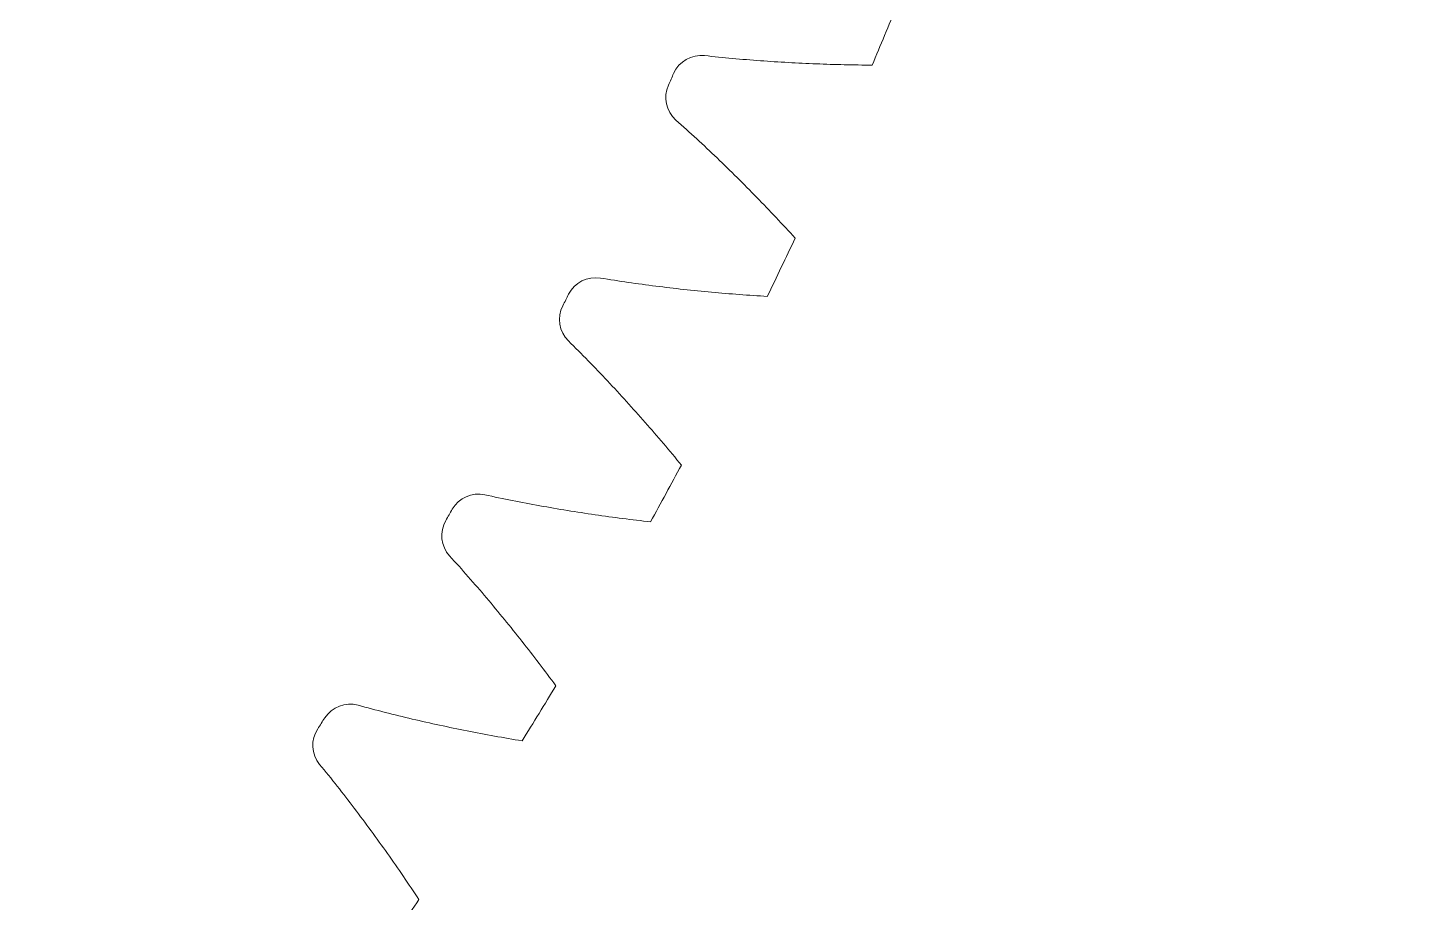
# Model space of a CAD drawing. Header units: millimetres. Extents: x -337 to 409, y -412 to 336.
# Drawn here: x -122.07 to -91.34, y 140.88 to 160.12 of the extents above; entities that cross this region are included whole.
import ezdxf

# ---------------------------------------------------------------- set-up
doc = ezdxf.new("R2010")
doc.units = ezdxf.units.MM
doc.header["$MEASUREMENT"] = 0
doc.layers.add('layer 1', color=7, linetype='Continuous')

msp = doc.modelspace()

# ---------------------------------------------------------------- linework, layer by layer
at = {"layer": 'layer 1', "color": 250, "lineweight": 20}
msp.add_ellipse((-201.8372, 200.81), major_axis=(0, 135.5), ratio=1, dxfattribs=at)
at = {"layer": 'layer 1', "lineweight": 9}
for points in [[(-103.4875, 159.3024), (-103.3031, 159.7393), (-103.1217, 160.1773), (-102.9432, 160.6166)], [(-107.1739, 159.5133), (-107.4622, 159.5456), (-107.7382, 159.3872), (-107.8558, 159.1221)], [(-107.9712, 158.8629), (-108.0895, 158.598), (-108.0225, 158.287), (-107.8056, 158.0944)], [(-107.9712, 158.8629), (-107.9519, 158.9061), (-107.9326, 158.9492), (-107.9134, 158.9924)], [(-107.9134, 158.9924), (-107.8942, 159.0356), (-107.875, 159.0788), (-107.8558, 159.1221)], [(-105.7946, 154.2121), (-105.5877, 154.6387), (-105.3835, 155.0666), (-105.1823, 155.496)], [(-109.4649, 154.6156), (-109.7511, 154.6629), (-110.035, 154.5192), (-110.1664, 154.2606)], [(-110.2307, 154.1342), (-110.2092, 154.1763), (-110.1878, 154.2184), (-110.1664, 154.2606)], [(-110.2952, 154.0078), (-110.4272, 153.7495), (-110.3766, 153.4354), (-110.17, 153.2317)], [(-110.2952, 154.0078), (-110.2736, 154.0499), (-110.2521, 154.092), (-110.2307, 154.1342)], [(-108.365, 149.2494), (-108.136, 149.6646), (-107.9097, 150.0813), (-107.6863, 150.4995)], [(-112.0091, 149.8445), (-112.2925, 149.9067), (-112.5835, 149.7781), (-112.7282, 149.5267)], [(-112.87, 149.281), (-112.8464, 149.3219), (-112.8227, 149.3629), (-112.799, 149.4038)], [(-112.799, 149.4038), (-112.7754, 149.4447), (-112.7518, 149.4857), (-112.7282, 149.5267)], [(-112.87, 149.281), (-113.0155, 149.03), (-112.9813, 148.7136), (-112.7857, 148.4994)], [(-111.1916, 144.4281), (-110.9411, 144.8308), (-110.6934, 145.2351), (-110.4484, 145.641)], [(-114.7996, 145.2131), (-115.0793, 145.2901), (-115.3766, 145.1769), (-115.5343, 144.9334)], [(-115.6888, 144.6955), (-115.663, 144.7351), (-115.6372, 144.7747), (-115.6115, 144.8143)], [(-115.6115, 144.8143), (-115.5857, 144.854), (-115.56, 144.8937), (-115.5343, 144.9334)], [(-115.6888, 144.6955), (-115.8471, 144.4524), (-115.8296, 144.1347), (-115.6455, 143.9105)], [(-114.2666, 139.7614), (-113.9954, 140.1504), (-113.7269, 140.5411), (-113.4609, 140.9337)]]:
    msp.add_open_spline(points, degree=3, dxfattribs=at)
for points in [[(-107.1739, 159.5133), (-107.1739, 159.5133), (-107.0974, 159.5048), (-107.0974, 159.5048), (-107.0974, 159.5048), (-107.0974, 159.5048), (-107.0209, 159.4965), (-107.0209, 159.4965), (-107.0209, 159.4965), (-107.0209, 159.4965), (-106.9443, 159.4884), (-106.9443, 159.4884), (-106.9443, 159.4884), (-106.9443, 159.4884), (-106.8678, 159.4805), (-106.8678, 159.4805), (-106.8678, 159.4805), (-106.8678, 159.4805), (-106.7912, 159.4727), (-106.7912, 159.4727), (-106.7912, 159.4727), (-106.7912, 159.4727), (-106.7146, 159.4652), (-106.7146, 159.4652), (-106.7146, 159.4652), (-106.7146, 159.4652), (-106.638, 159.4578), (-106.638, 159.4578), (-106.638, 159.4578), (-106.638, 159.4578), (-106.5614, 159.4507), (-106.5614, 159.4507), (-106.5614, 159.4507), (-106.5614, 159.4507), (-106.4848, 159.4437), (-106.4848, 159.4437), (-106.4848, 159.4437), (-106.4848, 159.4437), (-106.4081, 159.4369), (-106.4081, 159.4369), (-106.4081, 159.4369), (-106.4081, 159.4369), (-106.3314, 159.4303), (-106.3314, 159.4303), (-106.3314, 159.4303), (-106.3314, 159.4303), (-106.2547, 159.4238), (-106.2547, 159.4238), (-106.2547, 159.4238), (-106.2547, 159.4238), (-106.178, 159.4176), (-106.178, 159.4176), (-106.178, 159.4176), (-106.178, 159.4176), (-106.1013, 159.4115), (-106.1013, 159.4115), (-106.1013, 159.4115), (-106.1013, 159.4115), (-106.0246, 159.4056), (-106.0246, 159.4056), (-106.0246, 159.4056), (-106.0246, 159.4056), (-105.9478, 159.3999), (-105.9478, 159.3999), (-105.9478, 159.3999), (-105.9478, 159.3999), (-105.8711, 159.3943), (-105.8711, 159.3943), (-105.8711, 159.3943), (-105.8711, 159.3943), (-105.7943, 159.389), (-105.7943, 159.389), (-105.7943, 159.389), (-105.7943, 159.389), (-105.7175, 159.3838), (-105.7175, 159.3838), (-105.7175, 159.3838), (-105.7175, 159.3838), (-105.6407, 159.3787), (-105.6407, 159.3787), (-105.6407, 159.3787), (-105.6407, 159.3787), (-105.5639, 159.3739), (-105.5639, 159.3739), (-105.5639, 159.3739), (-105.5639, 159.3739), (-105.4871, 159.3691), (-105.4871, 159.3691), (-105.4871, 159.3691), (-105.4871, 159.3691), (-105.4103, 159.3646), (-105.4103, 159.3646), (-105.4103, 159.3646), (-105.4103, 159.3646), (-105.3334, 159.3602), (-105.3334, 159.3602), (-105.3334, 159.3602), (-105.3334, 159.3602), (-105.2566, 159.356), (-105.2566, 159.356), (-105.2566, 159.356), (-105.2566, 159.356), (-105.1797, 159.352), (-105.1797, 159.352), (-105.1797, 159.352), (-105.1797, 159.352), (-105.1029, 159.3481), (-105.1029, 159.3481), (-105.1029, 159.3481), (-105.1029, 159.3481), (-105.026, 159.3444), (-105.026, 159.3444), (-105.026, 159.3444), (-105.026, 159.3444), (-104.9491, 159.3408), (-104.9491, 159.3408), (-104.9491, 159.3408), (-104.9491, 159.3408), (-104.8723, 159.3374), (-104.8723, 159.3374), (-104.8723, 159.3374), (-104.8723, 159.3374), (-104.7954, 159.3341), (-104.7954, 159.3341), (-104.7954, 159.3341), (-104.7954, 159.3341), (-104.7185, 159.331), (-104.7185, 159.331), (-104.7185, 159.331), (-104.7185, 159.331), (-104.6416, 159.3281), (-104.6416, 159.3281), (-104.6416, 159.3281), (-104.6416, 159.3281), (-104.5647, 159.3253), (-104.5647, 159.3253), (-104.5647, 159.3253), (-104.5647, 159.3253), (-104.4877, 159.3227), (-104.4877, 159.3227), (-104.4877, 159.3227), (-104.4877, 159.3227), (-104.4108, 159.3202), (-104.4108, 159.3202), (-104.4108, 159.3202), (-104.4108, 159.3202), (-104.3339, 159.3179), (-104.3339, 159.3179), (-104.3339, 159.3179), (-104.3339, 159.3179), (-104.257, 159.3157), (-104.257, 159.3157), (-104.257, 159.3157), (-104.257, 159.3157), (-104.18, 159.3137), (-104.18, 159.3137), (-104.18, 159.3137), (-104.18, 159.3137), (-104.1031, 159.3118), (-104.1031, 159.3118), (-104.1031, 159.3118), (-104.1031, 159.3118), (-104.0262, 159.3101), (-104.0262, 159.3101), (-104.0262, 159.3101), (-104.0262, 159.3101), (-103.9492, 159.3085), (-103.9492, 159.3085), (-103.9492, 159.3085), (-103.9492, 159.3085), (-103.8723, 159.3071), (-103.8723, 159.3071), (-103.8723, 159.3071), (-103.8723, 159.3071), (-103.7953, 159.3059), (-103.7953, 159.3059), (-103.7953, 159.3059), (-103.7953, 159.3059), (-103.7184, 159.3048), (-103.7184, 159.3048), (-103.7184, 159.3048), (-103.7184, 159.3048), (-103.6414, 159.3038), (-103.6414, 159.3038), (-103.6414, 159.3038), (-103.6414, 159.3038), (-103.5645, 159.303), (-103.5645, 159.303), (-103.5645, 159.303), (-103.5645, 159.303), (-103.4875, 159.3024), (-103.4875, 159.3024)], [(-107.8056, 158.0944), (-107.8056, 158.0944), (-107.7481, 158.0432), (-107.7481, 158.0432), (-107.7481, 158.0432), (-107.7481, 158.0432), (-107.6908, 157.9919), (-107.6908, 157.9919), (-107.6908, 157.9919), (-107.6908, 157.9919), (-107.6335, 157.9404), (-107.6335, 157.9404), (-107.6335, 157.9404), (-107.6335, 157.9404), (-107.5764, 157.8888), (-107.5764, 157.8888), (-107.5764, 157.8888), (-107.5764, 157.8888), (-107.5195, 157.8371), (-107.5195, 157.8371), (-107.5195, 157.8371), (-107.5195, 157.8371), (-107.4626, 157.7853), (-107.4626, 157.7853), (-107.4626, 157.7853), (-107.4626, 157.7853), (-107.4059, 157.7332), (-107.4059, 157.7332), (-107.4059, 157.7332), (-107.4059, 157.7332), (-107.3493, 157.6811), (-107.3493, 157.6811), (-107.3493, 157.6811), (-107.3493, 157.6811), (-107.2928, 157.6288), (-107.2928, 157.6288), (-107.2928, 157.6288), (-107.2928, 157.6288), (-107.2364, 157.5764), (-107.2364, 157.5764), (-107.2364, 157.5764), (-107.2364, 157.5764), (-107.1802, 157.5239), (-107.1802, 157.5239), (-107.1802, 157.5239), (-107.1802, 157.5239), (-107.1241, 157.4712), (-107.1241, 157.4712), (-107.1241, 157.4712), (-107.1241, 157.4712), (-107.0682, 157.4183), (-107.0682, 157.4183), (-107.0682, 157.4183), (-107.0682, 157.4183), (-107.0123, 157.3654), (-107.0123, 157.3654), (-107.0123, 157.3654), (-107.0123, 157.3654), (-106.9566, 157.3123), (-106.9566, 157.3123), (-106.9566, 157.3123), (-106.9566, 157.3123), (-106.901, 157.2591), (-106.901, 157.2591), (-106.901, 157.2591), (-106.901, 157.2591), (-106.8455, 157.2058), (-106.8455, 157.2058), (-106.8455, 157.2058), (-106.8455, 157.2058), (-106.7901, 157.1523), (-106.7901, 157.1523), (-106.7901, 157.1523), (-106.7901, 157.1523), (-106.7349, 157.0987), (-106.7349, 157.0987), (-106.7349, 157.0987), (-106.7349, 157.0987), (-106.6797, 157.045), (-106.6797, 157.045), (-106.6797, 157.045), (-106.6797, 157.045), (-106.6247, 156.9912), (-106.6247, 156.9912), (-106.6247, 156.9912), (-106.6247, 156.9912), (-106.5698, 156.9373), (-106.5698, 156.9373), (-106.5698, 156.9373), (-106.5698, 156.9373), (-106.5151, 156.8832), (-106.5151, 156.8832), (-106.5151, 156.8832), (-106.5151, 156.8832), (-106.4604, 156.8291), (-106.4604, 156.8291), (-106.4604, 156.8291), (-106.4604, 156.8291), (-106.4059, 156.7748), (-106.4059, 156.7748), (-106.4059, 156.7748), (-106.4059, 156.7748), (-106.3514, 156.7204), (-106.3514, 156.7204), (-106.3514, 156.7204), (-106.3514, 156.7204), (-106.2971, 156.6658), (-106.2971, 156.6658), (-106.2971, 156.6658), (-106.2971, 156.6658), (-106.2429, 156.6112), (-106.2429, 156.6112), (-106.2429, 156.6112), (-106.2429, 156.6112), (-106.1888, 156.5565), (-106.1888, 156.5565), (-106.1888, 156.5565), (-106.1888, 156.5565), (-106.1348, 156.5016), (-106.1348, 156.5016), (-106.1348, 156.5016), (-106.1348, 156.5016), (-106.081, 156.4467), (-106.081, 156.4467), (-106.081, 156.4467), (-106.081, 156.4467), (-106.0272, 156.3916), (-106.0272, 156.3916), (-106.0272, 156.3916), (-106.0272, 156.3916), (-105.9736, 156.3364), (-105.9736, 156.3364), (-105.9736, 156.3364), (-105.9736, 156.3364), (-105.92, 156.2811), (-105.92, 156.2811), (-105.92, 156.2811), (-105.92, 156.2811), (-105.8666, 156.2257), (-105.8666, 156.2257), (-105.8666, 156.2257), (-105.8666, 156.2257), (-105.8133, 156.1702), (-105.8133, 156.1702), (-105.8133, 156.1702), (-105.8133, 156.1702), (-105.7601, 156.1146), (-105.7601, 156.1146), (-105.7601, 156.1146), (-105.7601, 156.1146), (-105.707, 156.0589), (-105.707, 156.0589), (-105.707, 156.0589), (-105.707, 156.0589), (-105.654, 156.0031), (-105.654, 156.0031), (-105.654, 156.0031), (-105.654, 156.0031), (-105.6011, 155.9472), (-105.6011, 155.9472), (-105.6011, 155.9472), (-105.6011, 155.9472), (-105.5484, 155.8911), (-105.5484, 155.8911), (-105.5484, 155.8911), (-105.5484, 155.8911), (-105.4957, 155.835), (-105.4957, 155.835), (-105.4957, 155.835), (-105.4957, 155.835), (-105.4432, 155.7787), (-105.4432, 155.7787), (-105.4432, 155.7787), (-105.4432, 155.7787), (-105.3908, 155.7224), (-105.3908, 155.7224), (-105.3908, 155.7224), (-105.3908, 155.7224), (-105.3385, 155.6659), (-105.3385, 155.6659), (-105.3385, 155.6659), (-105.3385, 155.6659), (-105.2863, 155.6094), (-105.2863, 155.6094), (-105.2863, 155.6094), (-105.2863, 155.6094), (-105.2342, 155.5527), (-105.2342, 155.5527), (-105.2342, 155.5527), (-105.2342, 155.5527), (-105.1823, 155.496), (-105.1823, 155.496)], [(-109.4649, 154.6156), (-109.4649, 154.6156), (-109.389, 154.6031), (-109.389, 154.6031), (-109.389, 154.6031), (-109.389, 154.6031), (-109.313, 154.5908), (-109.313, 154.5908), (-109.313, 154.5908), (-109.313, 154.5908), (-109.237, 154.5787), (-109.237, 154.5787), (-109.237, 154.5787), (-109.237, 154.5787), (-109.161, 154.5668), (-109.161, 154.5668), (-109.161, 154.5668), (-109.161, 154.5668), (-109.0849, 154.5551), (-109.0849, 154.5551), (-109.0849, 154.5551), (-109.0849, 154.5551), (-109.0088, 154.5435), (-109.0088, 154.5435), (-109.0088, 154.5435), (-109.0088, 154.5435), (-108.9327, 154.5322), (-108.9327, 154.5322), (-108.9327, 154.5322), (-108.9327, 154.5322), (-108.8566, 154.521), (-108.8566, 154.521), (-108.8566, 154.521), (-108.8566, 154.521), (-108.7804, 154.51), (-108.7804, 154.51), (-108.7804, 154.51), (-108.7804, 154.51), (-108.7042, 154.4992), (-108.7042, 154.4992), (-108.7042, 154.4992), (-108.7042, 154.4992), (-108.628, 154.4886), (-108.628, 154.4886), (-108.628, 154.4886), (-108.628, 154.4886), (-108.5517, 154.4781), (-108.5517, 154.4781), (-108.5517, 154.4781), (-108.5517, 154.4781), (-108.4755, 154.4679), (-108.4755, 154.4679), (-108.4755, 154.4679), (-108.4755, 154.4679), (-108.3992, 154.4578), (-108.3992, 154.4578), (-108.3992, 154.4578), (-108.3992, 154.4578), (-108.3228, 154.4479), (-108.3228, 154.4479), (-108.3228, 154.4479), (-108.3228, 154.4479), (-108.2465, 154.4382), (-108.2465, 154.4382), (-108.2465, 154.4382), (-108.2465, 154.4382), (-108.1701, 154.4286), (-108.1701, 154.4286), (-108.1701, 154.4286), (-108.1701, 154.4286), (-108.0937, 154.4192), (-108.0937, 154.4192), (-108.0937, 154.4192), (-108.0937, 154.4192), (-108.0173, 154.41), (-108.0173, 154.41), (-108.0173, 154.41), (-108.0173, 154.41), (-107.9409, 154.401), (-107.9409, 154.401), (-107.9409, 154.401), (-107.9409, 154.401), (-107.8645, 154.3921), (-107.8645, 154.3921), (-107.8645, 154.3921), (-107.8645, 154.3921), (-107.788, 154.3834), (-107.788, 154.3834), (-107.788, 154.3834), (-107.788, 154.3834), (-107.7115, 154.3748), (-107.7115, 154.3748), (-107.7115, 154.3748), (-107.7115, 154.3748), (-107.635, 154.3664), (-107.635, 154.3664), (-107.635, 154.3664), (-107.635, 154.3664), (-107.5585, 154.3582), (-107.5585, 154.3582), (-107.5585, 154.3582), (-107.5585, 154.3582), (-107.482, 154.3501), (-107.482, 154.3501), (-107.482, 154.3501), (-107.482, 154.3501), (-107.4054, 154.3422), (-107.4054, 154.3422), (-107.4054, 154.3422), (-107.4054, 154.3422), (-107.3288, 154.3345), (-107.3288, 154.3345), (-107.3288, 154.3345), (-107.3288, 154.3345), (-107.2523, 154.3269), (-107.2523, 154.3269), (-107.2523, 154.3269), (-107.2523, 154.3269), (-107.1757, 154.3195), (-107.1757, 154.3195), (-107.1757, 154.3195), (-107.1757, 154.3195), (-107.099, 154.3122), (-107.099, 154.3122), (-107.099, 154.3122), (-107.099, 154.3122), (-107.0224, 154.3051), (-107.0224, 154.3051), (-107.0224, 154.3051), (-107.0224, 154.3051), (-106.9458, 154.2981), (-106.9458, 154.2981), (-106.9458, 154.2981), (-106.9458, 154.2981), (-106.8691, 154.2913), (-106.8691, 154.2913), (-106.8691, 154.2913), (-106.8691, 154.2913), (-106.7924, 154.2846), (-106.7924, 154.2846), (-106.7924, 154.2846), (-106.7924, 154.2846), (-106.7158, 154.2781), (-106.7158, 154.2781), (-106.7158, 154.2781), (-106.7158, 154.2781), (-106.6391, 154.2718), (-106.6391, 154.2718), (-106.6391, 154.2718), (-106.6391, 154.2718), (-106.5623, 154.2656), (-106.5623, 154.2656), (-106.5623, 154.2656), (-106.5623, 154.2656), (-106.4856, 154.2595), (-106.4856, 154.2595), (-106.4856, 154.2595), (-106.4856, 154.2595), (-106.4089, 154.2536), (-106.4089, 154.2536), (-106.4089, 154.2536), (-106.4089, 154.2536), (-106.3321, 154.2479), (-106.3321, 154.2479), (-106.3321, 154.2479), (-106.3321, 154.2479), (-106.2554, 154.2423), (-106.2554, 154.2423), (-106.2554, 154.2423), (-106.2554, 154.2423), (-106.1786, 154.2369), (-106.1786, 154.2369), (-106.1786, 154.2369), (-106.1786, 154.2369), (-106.1018, 154.2316), (-106.1018, 154.2316), (-106.1018, 154.2316), (-106.1018, 154.2316), (-106.0251, 154.2265), (-106.0251, 154.2265), (-106.0251, 154.2265), (-106.0251, 154.2265), (-105.9483, 154.2215), (-105.9483, 154.2215), (-105.9483, 154.2215), (-105.9483, 154.2215), (-105.8715, 154.2167), (-105.8715, 154.2167), (-105.8715, 154.2167), (-105.8715, 154.2167), (-105.7946, 154.2121), (-105.7946, 154.2121)], [(-110.17, 153.2317), (-110.17, 153.2317), (-110.1153, 153.1776), (-110.1153, 153.1776), (-110.1153, 153.1776), (-110.1153, 153.1776), (-110.0607, 153.1233), (-110.0607, 153.1233), (-110.0607, 153.1233), (-110.0607, 153.1233), (-110.0063, 153.0689), (-110.0063, 153.0689), (-110.0063, 153.0689), (-110.0063, 153.0689), (-109.9519, 153.0144), (-109.9519, 153.0144), (-109.9519, 153.0144), (-109.9519, 153.0144), (-109.8977, 152.9598), (-109.8977, 152.9598), (-109.8977, 152.9598), (-109.8977, 152.9598), (-109.8437, 152.905), (-109.8437, 152.905), (-109.8437, 152.905), (-109.8437, 152.905), (-109.7897, 152.8501), (-109.7897, 152.8501), (-109.7897, 152.8501), (-109.7897, 152.8501), (-109.736, 152.7951), (-109.736, 152.7951), (-109.736, 152.7951), (-109.736, 152.7951), (-109.6823, 152.7399), (-109.6823, 152.7399), (-109.6823, 152.7399), (-109.6823, 152.7399), (-109.6288, 152.6846), (-109.6288, 152.6846), (-109.6288, 152.6846), (-109.6288, 152.6846), (-109.5754, 152.6292), (-109.5754, 152.6292), (-109.5754, 152.6292), (-109.5754, 152.6292), (-109.5221, 152.5737), (-109.5221, 152.5737), (-109.5221, 152.5737), (-109.5221, 152.5737), (-109.469, 152.518), (-109.469, 152.518), (-109.469, 152.518), (-109.469, 152.518), (-109.416, 152.4622), (-109.416, 152.4622), (-109.416, 152.4622), (-109.416, 152.4622), (-109.3631, 152.4063), (-109.3631, 152.4063), (-109.3631, 152.4063), (-109.3631, 152.4063), (-109.3104, 152.3502), (-109.3104, 152.3502), (-109.3104, 152.3502), (-109.3104, 152.3502), (-109.2577, 152.2941), (-109.2577, 152.2941), (-109.2577, 152.2941), (-109.2577, 152.2941), (-109.2052, 152.2378), (-109.2052, 152.2378), (-109.2052, 152.2378), (-109.2052, 152.2378), (-109.1529, 152.1814), (-109.1529, 152.1814), (-109.1529, 152.1814), (-109.1529, 152.1814), (-109.1006, 152.1249), (-109.1006, 152.1249), (-109.1006, 152.1249), (-109.1006, 152.1249), (-109.0485, 152.0682), (-109.0485, 152.0682), (-109.0485, 152.0682), (-109.0485, 152.0682), (-108.9965, 152.0115), (-108.9965, 152.0115), (-108.9965, 152.0115), (-108.9965, 152.0115), (-108.9446, 151.9547), (-108.9446, 151.9547), (-108.9446, 151.9547), (-108.9446, 151.9547), (-108.8929, 151.8977), (-108.8929, 151.8977), (-108.8929, 151.8977), (-108.8929, 151.8977), (-108.8413, 151.8406), (-108.8413, 151.8406), (-108.8413, 151.8406), (-108.8413, 151.8406), (-108.7898, 151.7834), (-108.7898, 151.7834), (-108.7898, 151.7834), (-108.7898, 151.7834), (-108.7384, 151.7262), (-108.7384, 151.7262), (-108.7384, 151.7262), (-108.7384, 151.7262), (-108.6871, 151.6688), (-108.6871, 151.6688), (-108.6871, 151.6688), (-108.6871, 151.6688), (-108.6359, 151.6113), (-108.6359, 151.6113), (-108.6359, 151.6113), (-108.6359, 151.6113), (-108.5849, 151.5537), (-108.5849, 151.5537), (-108.5849, 151.5537), (-108.5849, 151.5537), (-108.534, 151.496), (-108.534, 151.496), (-108.534, 151.496), (-108.534, 151.496), (-108.4832, 151.4381), (-108.4832, 151.4381), (-108.4832, 151.4381), (-108.4832, 151.4381), (-108.4325, 151.3802), (-108.4325, 151.3802), (-108.4325, 151.3802), (-108.4325, 151.3802), (-108.3819, 151.3222), (-108.3819, 151.3222), (-108.3819, 151.3222), (-108.3819, 151.3222), (-108.3315, 151.2641), (-108.3315, 151.2641), (-108.3315, 151.2641), (-108.3315, 151.2641), (-108.2811, 151.2059), (-108.2811, 151.2059), (-108.2811, 151.2059), (-108.2811, 151.2059), (-108.2309, 151.1476), (-108.2309, 151.1476), (-108.2309, 151.1476), (-108.2309, 151.1476), (-108.1808, 151.0892), (-108.1808, 151.0892), (-108.1808, 151.0892), (-108.1808, 151.0892), (-108.1308, 151.0306), (-108.1308, 151.0306), (-108.1308, 151.0306), (-108.1308, 151.0306), (-108.081, 150.972), (-108.081, 150.972), (-108.081, 150.972), (-108.081, 150.972), (-108.0312, 150.9133), (-108.0312, 150.9133), (-108.0312, 150.9133), (-108.0312, 150.9133), (-107.9816, 150.8545), (-107.9816, 150.8545), (-107.9816, 150.8545), (-107.9816, 150.8545), (-107.9321, 150.7956), (-107.9321, 150.7956), (-107.9321, 150.7956), (-107.9321, 150.7956), (-107.8827, 150.7366), (-107.8827, 150.7366), (-107.8827, 150.7366), (-107.8827, 150.7366), (-107.8334, 150.6775), (-107.8334, 150.6775), (-107.8334, 150.6775), (-107.8334, 150.6775), (-107.7842, 150.6182), (-107.7842, 150.6182), (-107.7842, 150.6182), (-107.7842, 150.6182), (-107.7352, 150.5589), (-107.7352, 150.5589), (-107.7352, 150.5589), (-107.7352, 150.5589), (-107.6863, 150.4995), (-107.6863, 150.4995)], [(-112.0091, 149.8445), (-112.0091, 149.8445), (-111.934, 149.8281), (-111.934, 149.8281), (-111.934, 149.8281), (-111.934, 149.8281), (-111.8587, 149.8118), (-111.8587, 149.8118), (-111.8587, 149.8118), (-111.8587, 149.8118), (-111.7835, 149.7958), (-111.7835, 149.7958), (-111.7835, 149.7958), (-111.7835, 149.7958), (-111.7082, 149.7799), (-111.7082, 149.7799), (-111.7082, 149.7799), (-111.7082, 149.7799), (-111.6328, 149.7642), (-111.6328, 149.7642), (-111.6328, 149.7642), (-111.6328, 149.7642), (-111.5574, 149.7487), (-111.5574, 149.7487), (-111.5574, 149.7487), (-111.5574, 149.7487), (-111.482, 149.7333), (-111.482, 149.7333), (-111.482, 149.7333), (-111.482, 149.7333), (-111.4066, 149.7182), (-111.4066, 149.7182), (-111.4066, 149.7182), (-111.4066, 149.7182), (-111.3311, 149.7032), (-111.3311, 149.7032), (-111.3311, 149.7032), (-111.3311, 149.7032), (-111.2556, 149.6885), (-111.2556, 149.6885), (-111.2556, 149.6885), (-111.2556, 149.6885), (-111.18, 149.6739), (-111.18, 149.6739), (-111.18, 149.6739), (-111.18, 149.6739), (-111.1044, 149.6595), (-111.1044, 149.6595), (-111.1044, 149.6595), (-111.1044, 149.6595), (-111.0288, 149.6452), (-111.0288, 149.6452), (-111.0288, 149.6452), (-111.0288, 149.6452), (-110.9531, 149.6312), (-110.9531, 149.6312), (-110.9531, 149.6312), (-110.9531, 149.6312), (-110.8774, 149.6173), (-110.8774, 149.6173), (-110.8774, 149.6173), (-110.8774, 149.6173), (-110.8017, 149.6036), (-110.8017, 149.6036), (-110.8017, 149.6036), (-110.8017, 149.6036), (-110.7259, 149.59), (-110.7259, 149.59), (-110.7259, 149.59), (-110.7259, 149.59), (-110.6501, 149.5766), (-110.6501, 149.5766), (-110.6501, 149.5766), (-110.6501, 149.5766), (-110.5743, 149.5634), (-110.5743, 149.5634), (-110.5743, 149.5634), (-110.5743, 149.5634), (-110.4985, 149.5504), (-110.4985, 149.5504), (-110.4985, 149.5504), (-110.4985, 149.5504), (-110.4226, 149.5375), (-110.4226, 149.5375), (-110.4226, 149.5375), (-110.4226, 149.5375), (-110.3467, 149.5248), (-110.3467, 149.5248), (-110.3467, 149.5248), (-110.3467, 149.5248), (-110.2707, 149.5123), (-110.2707, 149.5123), (-110.2707, 149.5123), (-110.2707, 149.5123), (-110.1948, 149.4999), (-110.1948, 149.4999), (-110.1948, 149.4999), (-110.1948, 149.4999), (-110.1188, 149.4877), (-110.1188, 149.4877), (-110.1188, 149.4877), (-110.1188, 149.4877), (-110.0428, 149.4756), (-110.0428, 149.4756), (-110.0428, 149.4756), (-110.0428, 149.4756), (-109.9668, 149.4637), (-109.9668, 149.4637), (-109.9668, 149.4637), (-109.9668, 149.4637), (-109.8907, 149.452), (-109.8907, 149.452), (-109.8907, 149.452), (-109.8907, 149.452), (-109.8146, 149.4404), (-109.8146, 149.4404), (-109.8146, 149.4404), (-109.8146, 149.4404), (-109.7385, 149.429), (-109.7385, 149.429), (-109.7385, 149.429), (-109.7385, 149.429), (-109.6624, 149.4177), (-109.6624, 149.4177), (-109.6624, 149.4177), (-109.6624, 149.4177), (-109.5862, 149.4066), (-109.5862, 149.4066), (-109.5862, 149.4066), (-109.5862, 149.4066), (-109.5101, 149.3956), (-109.5101, 149.3956), (-109.5101, 149.3956), (-109.5101, 149.3956), (-109.4339, 149.3848), (-109.4339, 149.3848), (-109.4339, 149.3848), (-109.4339, 149.3848), (-109.3576, 149.3741), (-109.3576, 149.3741), (-109.3576, 149.3741), (-109.3576, 149.3741), (-109.2814, 149.3636), (-109.2814, 149.3636), (-109.2814, 149.3636), (-109.2814, 149.3636), (-109.2051, 149.3533), (-109.2051, 149.3533), (-109.2051, 149.3533), (-109.2051, 149.3533), (-109.1289, 149.3431), (-109.1289, 149.3431), (-109.1289, 149.3431), (-109.1289, 149.3431), (-109.0526, 149.333), (-109.0526, 149.333), (-109.0526, 149.333), (-109.0526, 149.333), (-108.9762, 149.3231), (-108.9762, 149.3231), (-108.9762, 149.3231), (-108.9762, 149.3231), (-108.8999, 149.3134), (-108.8999, 149.3134), (-108.8999, 149.3134), (-108.8999, 149.3134), (-108.8235, 149.3038), (-108.8235, 149.3038), (-108.8235, 149.3038), (-108.8235, 149.3038), (-108.7472, 149.2943), (-108.7472, 149.2943), (-108.7472, 149.2943), (-108.7472, 149.2943), (-108.6708, 149.285), (-108.6708, 149.285), (-108.6708, 149.285), (-108.6708, 149.285), (-108.5944, 149.2759), (-108.5944, 149.2759), (-108.5944, 149.2759), (-108.5944, 149.2759), (-108.5179, 149.2669), (-108.5179, 149.2669), (-108.5179, 149.2669), (-108.5179, 149.2669), (-108.4415, 149.2581), (-108.4415, 149.2581), (-108.4415, 149.2581), (-108.4415, 149.2581), (-108.365, 149.2494), (-108.365, 149.2494)], [(-112.7857, 148.4994), (-112.7857, 148.4994), (-112.7339, 148.4425), (-112.7339, 148.4425), (-112.7339, 148.4425), (-112.7339, 148.4425), (-112.6822, 148.3855), (-112.6822, 148.3855), (-112.6822, 148.3855), (-112.6822, 148.3855), (-112.6307, 148.3283), (-112.6307, 148.3283), (-112.6307, 148.3283), (-112.6307, 148.3283), (-112.5793, 148.271), (-112.5793, 148.271), (-112.5793, 148.271), (-112.5793, 148.271), (-112.528, 148.2136), (-112.528, 148.2136), (-112.528, 148.2136), (-112.528, 148.2136), (-112.4769, 148.1561), (-112.4769, 148.1561), (-112.4769, 148.1561), (-112.4769, 148.1561), (-112.4259, 148.0985), (-112.4259, 148.0985), (-112.4259, 148.0985), (-112.4259, 148.0985), (-112.3751, 148.0407), (-112.3751, 148.0407), (-112.3751, 148.0407), (-112.3751, 148.0407), (-112.3244, 147.9828), (-112.3244, 147.9828), (-112.3244, 147.9828), (-112.3244, 147.9828), (-112.2738, 147.9248), (-112.2738, 147.9248), (-112.2738, 147.9248), (-112.2738, 147.9248), (-112.2234, 147.8666), (-112.2234, 147.8666), (-112.2234, 147.8666), (-112.2234, 147.8666), (-112.1731, 147.8084), (-112.1731, 147.8084), (-112.1731, 147.8084), (-112.1731, 147.8084), (-112.123, 147.75), (-112.123, 147.75), (-112.123, 147.75), (-112.123, 147.75), (-112.073, 147.6915), (-112.073, 147.6915), (-112.073, 147.6915), (-112.073, 147.6915), (-112.0231, 147.6329), (-112.0231, 147.6329), (-112.0231, 147.6329), (-112.0231, 147.6329), (-111.9734, 147.5741), (-111.9734, 147.5741), (-111.9734, 147.5741), (-111.9734, 147.5741), (-111.9237, 147.5153), (-111.9237, 147.5153), (-111.9237, 147.5153), (-111.9237, 147.5153), (-111.8743, 147.4564), (-111.8743, 147.4564), (-111.8743, 147.4564), (-111.8743, 147.4564), (-111.8249, 147.3973), (-111.8249, 147.3973), (-111.8249, 147.3973), (-111.8249, 147.3973), (-111.7757, 147.3381), (-111.7757, 147.3381), (-111.7757, 147.3381), (-111.7757, 147.3381), (-111.7266, 147.2788), (-111.7266, 147.2788), (-111.7266, 147.2788), (-111.7266, 147.2788), (-111.6777, 147.2195), (-111.6777, 147.2195), (-111.6777, 147.2195), (-111.6777, 147.2195), (-111.6288, 147.16), (-111.6288, 147.16), (-111.6288, 147.16), (-111.6288, 147.16), (-111.5801, 147.1004), (-111.5801, 147.1004), (-111.5801, 147.1004), (-111.5801, 147.1004), (-111.5316, 147.0407), (-111.5316, 147.0407), (-111.5316, 147.0407), (-111.5316, 147.0407), (-111.4831, 146.9809), (-111.4831, 146.9809), (-111.4831, 146.9809), (-111.4831, 146.9809), (-111.4348, 146.921), (-111.4348, 146.921), (-111.4348, 146.921), (-111.4348, 146.921), (-111.3866, 146.861), (-111.3866, 146.861), (-111.3866, 146.861), (-111.3866, 146.861), (-111.3385, 146.8009), (-111.3385, 146.8009), (-111.3385, 146.8009), (-111.3385, 146.8009), (-111.2906, 146.7407), (-111.2906, 146.7407), (-111.2906, 146.7407), (-111.2906, 146.7407), (-111.2428, 146.6804), (-111.2428, 146.6804), (-111.2428, 146.6804), (-111.2428, 146.6804), (-111.1951, 146.62), (-111.1951, 146.62), (-111.1951, 146.62), (-111.1951, 146.62), (-111.1475, 146.5595), (-111.1475, 146.5595), (-111.1475, 146.5595), (-111.1475, 146.5595), (-111.1, 146.499), (-111.1, 146.499), (-111.1, 146.499), (-111.1, 146.499), (-111.0527, 146.4383), (-111.0527, 146.4383), (-111.0527, 146.4383), (-111.0527, 146.4383), (-111.0054, 146.3775), (-111.0054, 146.3775), (-111.0054, 146.3775), (-111.0054, 146.3775), (-110.9583, 146.3167), (-110.9583, 146.3167), (-110.9583, 146.3167), (-110.9583, 146.3167), (-110.9114, 146.2557), (-110.9114, 146.2557), (-110.9114, 146.2557), (-110.9114, 146.2557), (-110.8645, 146.1946), (-110.8645, 146.1946), (-110.8645, 146.1946), (-110.8645, 146.1946), (-110.8178, 146.1335), (-110.8178, 146.1335), (-110.8178, 146.1335), (-110.8178, 146.1335), (-110.7712, 146.0723), (-110.7712, 146.0723), (-110.7712, 146.0723), (-110.7712, 146.0723), (-110.7247, 146.0109), (-110.7247, 146.0109), (-110.7247, 146.0109), (-110.7247, 146.0109), (-110.6783, 145.9495), (-110.6783, 145.9495), (-110.6783, 145.9495), (-110.6783, 145.9495), (-110.6321, 145.888), (-110.6321, 145.888), (-110.6321, 145.888), (-110.6321, 145.888), (-110.5859, 145.8264), (-110.5859, 145.8264), (-110.5859, 145.8264), (-110.5859, 145.8264), (-110.54, 145.7647), (-110.54, 145.7647), (-110.54, 145.7647), (-110.54, 145.7647), (-110.4941, 145.7029), (-110.4941, 145.7029), (-110.4941, 145.7029), (-110.4941, 145.7029), (-110.4484, 145.641), (-110.4484, 145.641)], [(-114.7996, 145.2131), (-114.7996, 145.2131), (-114.7254, 145.1927), (-114.7254, 145.1927), (-114.7254, 145.1927), (-114.7254, 145.1927), (-114.6511, 145.1726), (-114.6511, 145.1726), (-114.6511, 145.1726), (-114.6511, 145.1726), (-114.5768, 145.1526), (-114.5768, 145.1526), (-114.5768, 145.1526), (-114.5768, 145.1526), (-114.5024, 145.1328), (-114.5024, 145.1328), (-114.5024, 145.1328), (-114.5024, 145.1328), (-114.428, 145.1132), (-114.428, 145.1132), (-114.428, 145.1132), (-114.428, 145.1132), (-114.3535, 145.0938), (-114.3535, 145.0938), (-114.3535, 145.0938), (-114.3535, 145.0938), (-114.279, 145.0745), (-114.279, 145.0745), (-114.279, 145.0745), (-114.279, 145.0745), (-114.2044, 145.0554), (-114.2044, 145.0554), (-114.2044, 145.0554), (-114.2044, 145.0554), (-114.1298, 145.0365), (-114.1298, 145.0365), (-114.1298, 145.0365), (-114.1298, 145.0365), (-114.0552, 145.0178), (-114.0552, 145.0178), (-114.0552, 145.0178), (-114.0552, 145.0178), (-113.9805, 144.9993), (-113.9805, 144.9993), (-113.9805, 144.9993), (-113.9805, 144.9993), (-113.9058, 144.981), (-113.9058, 144.981), (-113.9058, 144.981), (-113.9058, 144.981), (-113.831, 144.9628), (-113.831, 144.9628), (-113.831, 144.9628), (-113.831, 144.9628), (-113.7561, 144.9448), (-113.7561, 144.9448), (-113.7561, 144.9448), (-113.7561, 144.9448), (-113.6813, 144.927), (-113.6813, 144.927), (-113.6813, 144.927), (-113.6813, 144.927), (-113.6064, 144.9093), (-113.6064, 144.9093), (-113.6064, 144.9093), (-113.6064, 144.9093), (-113.5314, 144.8918), (-113.5314, 144.8918), (-113.5314, 144.8918), (-113.5314, 144.8918), (-113.4564, 144.8745), (-113.4564, 144.8745), (-113.4564, 144.8745), (-113.4564, 144.8745), (-113.3814, 144.8573), (-113.3814, 144.8573), (-113.3814, 144.8573), (-113.3814, 144.8573), (-113.3064, 144.8404), (-113.3064, 144.8404), (-113.3064, 144.8404), (-113.3064, 144.8404), (-113.2313, 144.8235), (-113.2313, 144.8235), (-113.2313, 144.8235), (-113.2313, 144.8235), (-113.1561, 144.8069), (-113.1561, 144.8069), (-113.1561, 144.8069), (-113.1561, 144.8069), (-113.0809, 144.7904), (-113.0809, 144.7904), (-113.0809, 144.7904), (-113.0809, 144.7904), (-113.0057, 144.774), (-113.0057, 144.774), (-113.0057, 144.774), (-113.0057, 144.774), (-112.9305, 144.7578), (-112.9305, 144.7578), (-112.9305, 144.7578), (-112.9305, 144.7578), (-112.8552, 144.7418), (-112.8552, 144.7418), (-112.8552, 144.7418), (-112.8552, 144.7418), (-112.7799, 144.726), (-112.7799, 144.726), (-112.7799, 144.726), (-112.7799, 144.726), (-112.7046, 144.7103), (-112.7046, 144.7103), (-112.7046, 144.7103), (-112.7046, 144.7103), (-112.6292, 144.6947), (-112.6292, 144.6947), (-112.6292, 144.6947), (-112.6292, 144.6947), (-112.5538, 144.6793), (-112.5538, 144.6793), (-112.5538, 144.6793), (-112.5538, 144.6793), (-112.4784, 144.6641), (-112.4784, 144.6641), (-112.4784, 144.6641), (-112.4784, 144.6641), (-112.4029, 144.649), (-112.4029, 144.649), (-112.4029, 144.649), (-112.4029, 144.649), (-112.3274, 144.634), (-112.3274, 144.634), (-112.3274, 144.634), (-112.3274, 144.634), (-112.2519, 144.6193), (-112.2519, 144.6193), (-112.2519, 144.6193), (-112.2519, 144.6193), (-112.1763, 144.6046), (-112.1763, 144.6046), (-112.1763, 144.6046), (-112.1763, 144.6046), (-112.1007, 144.5901), (-112.1007, 144.5901), (-112.1007, 144.5901), (-112.1007, 144.5901), (-112.0251, 144.5758), (-112.0251, 144.5758), (-112.0251, 144.5758), (-112.0251, 144.5758), (-111.9495, 144.5616), (-111.9495, 144.5616), (-111.9495, 144.5616), (-111.9495, 144.5616), (-111.8738, 144.5476), (-111.8738, 144.5476), (-111.8738, 144.5476), (-111.8738, 144.5476), (-111.7981, 144.5337), (-111.7981, 144.5337), (-111.7981, 144.5337), (-111.7981, 144.5337), (-111.7224, 144.52), (-111.7224, 144.52), (-111.7224, 144.52), (-111.7224, 144.52), (-111.6466, 144.5064), (-111.6466, 144.5064), (-111.6466, 144.5064), (-111.6466, 144.5064), (-111.5709, 144.493), (-111.5709, 144.493), (-111.5709, 144.493), (-111.5709, 144.493), (-111.4951, 144.4797), (-111.4951, 144.4797), (-111.4951, 144.4797), (-111.4951, 144.4797), (-111.4192, 144.4666), (-111.4192, 144.4666), (-111.4192, 144.4666), (-111.4192, 144.4666), (-111.3434, 144.4536), (-111.3434, 144.4536), (-111.3434, 144.4536), (-111.3434, 144.4536), (-111.2675, 144.4408), (-111.2675, 144.4408), (-111.2675, 144.4408), (-111.2675, 144.4408), (-111.1916, 144.4281), (-111.1916, 144.4281)], [(-115.6455, 143.9105), (-115.6455, 143.9105), (-115.5967, 143.8509), (-115.5967, 143.8509), (-115.5967, 143.8509), (-115.5967, 143.8509), (-115.5481, 143.7913), (-115.5481, 143.7913), (-115.5481, 143.7913), (-115.5481, 143.7913), (-115.4996, 143.7315), (-115.4996, 143.7315), (-115.4996, 143.7315), (-115.4996, 143.7315), (-115.4513, 143.6716), (-115.4513, 143.6716), (-115.4513, 143.6716), (-115.4513, 143.6716), (-115.4031, 143.6116), (-115.4031, 143.6116), (-115.4031, 143.6116), (-115.4031, 143.6116), (-115.3551, 143.5515), (-115.3551, 143.5515), (-115.3551, 143.5515), (-115.3551, 143.5515), (-115.3072, 143.4913), (-115.3072, 143.4913), (-115.3072, 143.4913), (-115.3072, 143.4913), (-115.2594, 143.4309), (-115.2594, 143.4309), (-115.2594, 143.4309), (-115.2594, 143.4309), (-115.2118, 143.3704), (-115.2118, 143.3704), (-115.2118, 143.3704), (-115.2118, 143.3704), (-115.1644, 143.3099), (-115.1644, 143.3099), (-115.1644, 143.3099), (-115.1644, 143.3099), (-115.1171, 143.2492), (-115.1171, 143.2492), (-115.1171, 143.2492), (-115.1171, 143.2492), (-115.0699, 143.1883), (-115.0699, 143.1883), (-115.0699, 143.1883), (-115.0699, 143.1883), (-115.0229, 143.1274), (-115.0229, 143.1274), (-115.0229, 143.1274), (-115.0229, 143.1274), (-114.976, 143.0664), (-114.976, 143.0664), (-114.976, 143.0664), (-114.976, 143.0664), (-114.9293, 143.0052), (-114.9293, 143.0052), (-114.9293, 143.0052), (-114.9293, 143.0052), (-114.8827, 142.944), (-114.8827, 142.944), (-114.8827, 142.944), (-114.8827, 142.944), (-114.8362, 142.8826), (-114.8362, 142.8826), (-114.8362, 142.8826), (-114.8362, 142.8826), (-114.7899, 142.8212), (-114.7899, 142.8212), (-114.7899, 142.8212), (-114.7899, 142.8212), (-114.7437, 142.7596), (-114.7437, 142.7596), (-114.7437, 142.7596), (-114.7437, 142.7596), (-114.6976, 142.6979), (-114.6976, 142.6979), (-114.6976, 142.6979), (-114.6976, 142.6979), (-114.6517, 142.6362), (-114.6517, 142.6362), (-114.6517, 142.6362), (-114.6517, 142.6362), (-114.606, 142.5743), (-114.606, 142.5743), (-114.606, 142.5743), (-114.606, 142.5743), (-114.5603, 142.5124), (-114.5603, 142.5124), (-114.5603, 142.5124), (-114.5603, 142.5124), (-114.5148, 142.4503), (-114.5148, 142.4503), (-114.5148, 142.4503), (-114.5148, 142.4503), (-114.4694, 142.3882), (-114.4694, 142.3882), (-114.4694, 142.3882), (-114.4694, 142.3882), (-114.4242, 142.3259), (-114.4242, 142.3259), (-114.4242, 142.3259), (-114.4242, 142.3259), (-114.379, 142.2636), (-114.379, 142.2636), (-114.379, 142.2636), (-114.379, 142.2636), (-114.334, 142.2011), (-114.334, 142.2011), (-114.334, 142.2011), (-114.334, 142.2011), (-114.2892, 142.1386), (-114.2892, 142.1386), (-114.2892, 142.1386), (-114.2892, 142.1386), (-114.2444, 142.076), (-114.2444, 142.076), (-114.2444, 142.076), (-114.2444, 142.076), (-114.1998, 142.0133), (-114.1998, 142.0133), (-114.1998, 142.0133), (-114.1998, 142.0133), (-114.1554, 141.9504), (-114.1554, 141.9504), (-114.1554, 141.9504), (-114.1554, 141.9504), (-114.111, 141.8876), (-114.111, 141.8876), (-114.111, 141.8876), (-114.111, 141.8876), (-114.0668, 141.8246), (-114.0668, 141.8246), (-114.0668, 141.8246), (-114.0668, 141.8246), (-114.0227, 141.7615), (-114.0227, 141.7615), (-114.0227, 141.7615), (-114.0227, 141.7615), (-113.9787, 141.6983), (-113.9787, 141.6983), (-113.9787, 141.6983), (-113.9787, 141.6983), (-113.9349, 141.6351), (-113.9349, 141.6351), (-113.9349, 141.6351), (-113.9349, 141.6351), (-113.8911, 141.5718), (-113.8911, 141.5718), (-113.8911, 141.5718), (-113.8911, 141.5718), (-113.8475, 141.5083), (-113.8475, 141.5083), (-113.8475, 141.5083), (-113.8475, 141.5083), (-113.8041, 141.4448), (-113.8041, 141.4448), (-113.8041, 141.4448), (-113.8041, 141.4448), (-113.7607, 141.3812), (-113.7607, 141.3812), (-113.7607, 141.3812), (-113.7607, 141.3812), (-113.7175, 141.3176), (-113.7175, 141.3176), (-113.7175, 141.3176), (-113.7175, 141.3176), (-113.6744, 141.2538), (-113.6744, 141.2538), (-113.6744, 141.2538), (-113.6744, 141.2538), (-113.6315, 141.1899), (-113.6315, 141.1899), (-113.6315, 141.1899), (-113.6315, 141.1899), (-113.5886, 141.126), (-113.5886, 141.126), (-113.5886, 141.126), (-113.5886, 141.126), (-113.5459, 141.062), (-113.5459, 141.062), (-113.5459, 141.062), (-113.5459, 141.062), (-113.5034, 140.9979), (-113.5034, 140.9979), (-113.5034, 140.9979), (-113.5034, 140.9979), (-113.4609, 140.9337), (-113.4609, 140.9337)]]:
    msp.add_open_spline(points, degree=3, knots=[0, 0, 0, 0, 0.0208333, 0.0208333, 0.0208333, 0.0208333, 0.0416667, 0.0416667, 0.0416667, 0.0416667, 0.0625, 0.0625, 0.0625, 0.0625, 0.0833333, 0.0833333, 0.0833333, 0.0833333, 0.1041667, 0.1041667, 0.1041667, 0.1041667, 0.125, 0.125, 0.125, 0.125, 0.1458333, 0.1458333, 0.1458333, 0.1458333, 0.1666667, 0.1666667, 0.1666667, 0.1666667, 0.1875, 0.1875, 0.1875, 0.1875, 0.2083333, 0.2083333, 0.2083333, 0.2083333, 0.2291667, 0.2291667, 0.2291667, 0.2291667, 0.25, 0.25, 0.25, 0.25, 0.2708333, 0.2708333, 0.2708333, 0.2708333, 0.2916667, 0.2916667, 0.2916667, 0.2916667, 0.3125, 0.3125, 0.3125, 0.3125, 0.3333333, 0.3333333, 0.3333333, 0.3333333, 0.3541667, 0.3541667, 0.3541667, 0.3541667, 0.375, 0.375, 0.375, 0.375, 0.3958333, 0.3958333, 0.3958333, 0.3958333, 0.4166667, 0.4166667, 0.4166667, 0.4166667, 0.4375, 0.4375, 0.4375, 0.4375, 0.4583333, 0.4583333, 0.4583333, 0.4583333, 0.4791667, 0.4791667, 0.4791667, 0.4791667, 0.5, 0.5, 0.5, 0.5, 0.5208333, 0.5208333, 0.5208333, 0.5208333, 0.5416667, 0.5416667, 0.5416667, 0.5416667, 0.5625, 0.5625, 0.5625, 0.5625, 0.5833333, 0.5833333, 0.5833333, 0.5833333, 0.6041667, 0.6041667, 0.6041667, 0.6041667, 0.625, 0.625, 0.625, 0.625, 0.6458333, 0.6458333, 0.6458333, 0.6458333, 0.6666667, 0.6666667, 0.6666667, 0.6666667, 0.6875, 0.6875, 0.6875, 0.6875, 0.7083333, 0.7083333, 0.7083333, 0.7083333, 0.7291667, 0.7291667, 0.7291667, 0.7291667, 0.75, 0.75, 0.75, 0.75, 0.7708333, 0.7708333, 0.7708333, 0.7708333, 0.7916667, 0.7916667, 0.7916667, 0.7916667, 0.8125, 0.8125, 0.8125, 0.8125, 0.8333333, 0.8333333, 0.8333333, 0.8333333, 0.8541667, 0.8541667, 0.8541667, 0.8541667, 0.875, 0.875, 0.875, 0.875, 0.8958333, 0.8958333, 0.8958333, 0.8958333, 0.9166667, 0.9166667, 0.9166667, 0.9166667, 0.9375, 0.9375, 0.9375, 0.9375, 0.9583333, 0.9583333, 0.9583333, 0.9583333, 0.9791667, 0.9791667, 0.9791667, 0.9791667, 1, 1, 1, 1], dxfattribs=at)

doc.saveas('drawing.dxf')
